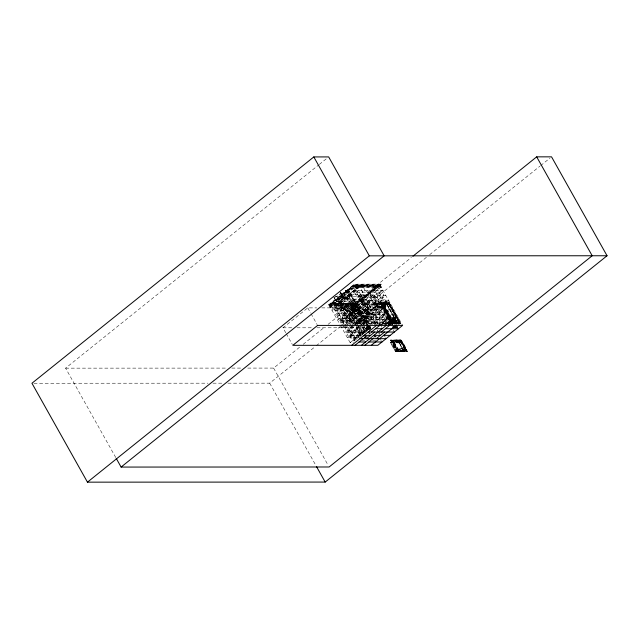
<?xml version="1.0" encoding="UTF-8"?>
<svg xmlns="http://www.w3.org/2000/svg" width="639" height="639" viewBox="0 0 639 639"><rect width="100%" height="100%" fill="white"/><g stroke="black" fill="none" stroke-linecap="round" stroke-linejoin="round"><path stroke-width="0.48" stroke-dasharray="3.19 2.4" d="M362.201 325.946L344.517 294.435L356.842 284.555L357.417 285.337L357.129 284.946M377.122 332.735L377.369 330.211L379.766 334.477M386.22 324.652L386.387 322.967L388.304 326.385M390.9 319.348L390.565 322.719L391.068 323.614M394.838 324.5L392.817 320.906L393.153 317.535L384.886 324.173M356.842 284.555L357.097 285.234M370.46 327.208L368.336 328.917L370.253 330.675M382.234 304.491L382.809 304.204L382.234 304.523L386.763 312.687L384.982 312.687L382.21 307.734L383.991 307.734M389.223 316.944C390.293 315.426 389.902 322.096 392.314 322.575M404.639 345.779L404.088 346.026L404.655 345.747L406.676 349.309L406.108 349.629L406.676 349.341M356.29 286.24C355.436 284.107 355.835 288.029 357.417 285.337M380.149 284.531L379.047 285.945L379.534 286.232L380.708 285.29L380.149 284.531L380.66 285.329M379.534 286.232L379.023 285.441M358.487 312.455L360.005 310.905A5.551 1.693 -29.3 0 0 356.434 310.083A5.551 1.693 -29.3 0 0 350.531 314.819A5.551 1.693 -29.3 0 0 356.155 313.997L358.487 312.455L364.789 323.669L367.042 321.856M115.747 457.524L65.601 368.152L318.549 165.046M319.332 164.423L327.112 158.176M285.777 332.815L282.965 327.799L307.766 307.886L316.744 307.886M345.691 291.2L349.038 290.897L348.662 291.2L345.691 291.2L345.443 290.745L348.79 290.441L368.759 325.978M328.542 304.867L353.726 284.651L380.173 284.643L381.435 286.887L356.25 307.103L329.804 307.111L328.542 304.867L354.988 304.859L380.173 284.643M328.821 305.091L353.998 284.874M330.906 303.813L353.455 285.705L377.817 285.697L355.396 304.028L330.906 303.813L355.268 303.805L377.817 285.697M331.026 304.036L353.575 285.929L377.945 285.921M355.675 303.645L332.368 303.429L353.415 286.536L358.751 286.759M332.496 303.653L353.543 286.759L376.722 286.751L360.108 286.528L339.189 303.653L360.108 286.528M329.804 307.111L354.98 286.895L381.435 286.887M332.368 303.429L337.576 303.429L358.623 286.528M353.83 299.379L340.307 310.242L337.528 305.298L348.806 296.248L369.741 333.558L364.486 337.783M360.564 294.427L358.311 296.24L361.091 301.185L363.343 299.379L359.286 292.135L361.538 290.33L364.318 295.274M363.535 294.427L342.736 294.435L345.515 299.379L366.315 299.371L364.062 301.185L343.255 301.193L340.483 296.248L361.283 296.24L363.535 294.427L371.866 309.268L369.614 311.073L348.806 311.081L344.541 303.485L342.28 305.298L345.06 310.242L347.312 308.429M350.579 305.226L346.905 298.389M247.74 368.088L273.612 368.08L300.074 346.825M303.19 344.325L324.979 326.833M328.095 324.332L411.372 257.461M355.228 303.948L378.152 285.545L355.356 304.18L330.563 303.964L355.356 304.18M354.964 305.083L380.149 284.866L381.347 284.643L380.964 284.123L356.985 284.187L357.137 285.106L380.916 285.098M355.284 305.154L380.085 285.242L353.934 285.25L329.133 305.162L356.37 305.226L329.205 305.298L354.014 285.385L380.165 285.377L343.079 315.187L345.851 320.131L382.937 290.322L356.786 290.33L331.984 310.242L358.136 310.234M340.803 320.139L343.055 318.326L344.573 321.026L342.32 322.831L339.788 318.326L365.939 318.318L361.882 311.081L364.142 309.268L367.145 314.62L384.382 314.612L389.934 324.508M368.999 302.031L371.251 300.218L372.769 302.918L370.508 304.723L367.984 300.218L365.732 302.031L367.241 304.731L369.494 302.918M227.907 383.176L269.682 383.16L315.49 346.378M316.273 345.747L340.339 326.425M341.114 325.802L426.532 257.221M429.64 254.721L539.899 166.196M540.674 165.565L549.987 158.089M347.84 321.026L363 308.829L365.748 311.081L356.73 318.318L353.982 316.073L346.849 316.073L355.867 308.837L363 308.829L365.748 311.081M349.621 321.018L360.899 311.968M341.825 327.783L344.078 325.97M344.828 325.363L366.626 307.862M345.108 326.569L343.606 327.783L342.216 325.307M346.61 325.363L368.407 307.862L365.636 302.918L340.835 322.831L341.753 324.484M366.634 311.081L368.895 309.268M347.488 326.569L345.987 327.775L344.597 325.307M363.399 313.781L365.652 311.968M375.676 303.988L382.625 303.892L375.676 303.988L377.066 306.456L381.195 303.142L388.584 303.126M357.145 320.131L359.406 318.318M367.433 311.968L365.181 313.773L367.952 318.725L370.213 316.912M392.011 323.438L400.709 323.134L388.72 301.776L380.029 302.079L392.011 323.438L400.333 323.438L388.344 302.079L360.084 302.031L361.594 304.731L378.831 304.723L381.611 309.667M349.86 326.569L348.359 327.775L351.138 332.727L359.533 325.962M352.872 324.157L379.302 302.91L377.793 300.218M393.297 323.614L381.435 302.503L388.903 302.351L381.627 302.351L392.466 322.352L400.006 322.136L392.314 322.16L389.902 324.013M352.401 325.97L350.14 327.775L352.92 332.719L361.187 326.082M353.151 325.363L381.084 302.91M368.152 313.773L370.404 311.968L366.115 304.324L363.863 306.129L368.152 313.773L352.105 313.781M352.113 326.689L344.597 332.727L365.061 332.719M354.933 324.428L369.406 312.806M379.893 304.412L386.731 304.412L388.424 303.054L399.143 322.16L397.458 323.518L390.621 323.518L379.893 304.412L381.587 303.054M381.986 302.958L392.506 321.896L399.271 321.832L388.672 302.95L386.707 304.635L397.178 323.294M392.202 323.286L380.213 301.928L388.536 301.928L400.517 323.286L390.645 323.294L380.173 304.635L382.05 303.126M380.9 304.499L382.402 303.293L388.64 303.293L387.138 304.499L380.9 304.499L392.162 324.508M364.158 318.318L384.446 302.023L376.123 287.183M354.022 326.569L346.378 332.727L349.158 337.672L353.287 334.349L351.506 334.349L347.376 337.672L359.43 337.664M356.714 324.428L371.187 312.806L373.959 317.759L369.829 321.074L368.04 321.074L372.178 317.759L389.415 317.751M383.64 304.3L388.728 304.148L383.64 304.3L390.9 317.256L395.996 317.096L390.9 317.256M358.934 325.962L356.682 327.775L359.453 332.719L361.714 330.906L359.398 326.793M383.935 306.233L387.961 302.998L383.903 306.456M360.204 325.419L388.216 302.91L399.319 322.695L397.067 324.5L393.153 317.535M380.173 304.635L387.114 304.723L388.616 303.517L373.655 303.533L375.173 306.233L385.868 306.225L384.351 303.533M361.938 325.483L390.006 302.91L363.855 302.918L339.045 322.839L365.196 322.823M380.101 312.806L377.849 314.62L380.62 319.564L382.873 317.751L379.35 311.481L377.569 311.481L380.349 316.425L382.13 316.425M363.216 327.775L364.725 326.569M370.732 323.669L372.984 321.856M367.697 326.561L353.91 337.672L356.227 341.793M370.197 324.572L390.996 307.854L392.777 307.854L371.978 324.572M369.478 326.561L355.691 337.672L356.618 339.317M369.693 326.928L350.148 342.616L353.415 342.616M356.067 339.301L354.286 339.301L348.734 329.404L350.515 329.404L356.067 339.301L354.19 340.803L333.246 303.493L339.253 303.277M356.322 326.904L360.484 334.317L362.265 334.317L366.403 331.002L364.621 331.002L362.305 326.88M375.964 324.508L378.224 322.703M377.753 324.173L386.02 317.535L390.141 320.906L384.582 325.467M377.857 325.594L393.768 312.798L395.549 312.798L380.772 324.692M383.871 322.695L381.611 324.508L378.839 319.564L381.092 317.751L384.974 324.668M381.315 325.467L384.758 322.695L385.517 324.045M385.509 324.149L388.416 321.808L390.645 321.808L387.737 324.149M392.721 320.49L397.626 320.49L392.721 320.49L391.915 319.053L397.003 318.901M392.817 320.906L388.312 324.524L388.648 321.153L391.044 325.427M392.642 321.273L391.14 322.479L381.171 304.723L382.673 303.517L392.642 321.273L398.584 321.273L397.083 322.479L390.533 322.575L387.753 317.631L389.542 317.631M391.116 322.711L392.618 321.505L398.856 321.497L397.354 322.703L387.138 304.499M389.047 324.516L392.522 321.784M392.466 322.352L381.627 302.351M373.527 337.664L375.285 336.29M378.783 333.438L381.044 331.625M388.432 325.714L398.329 317.743L396.547 317.743L388.153 324.508L375.532 302.023M391.268 324.308L393.336 322.647L391.459 324.356M391.427 324.516L393.68 322.703L394.686 324.5M392.546 324.221L395.549 321.808M392.498 324.356L394.567 322.695L395.325 324.045M395.725 324.308L397.793 322.647L391.411 322.799L392.322 324.412M395.916 324.356L399.055 321.784M399.271 321.832L388.6 303.014M397.658 325.459L401.1 322.695L374.949 322.703L372.697 324.508L369.925 319.564L387.162 319.564M390.501 340.204L400.98 339.9L407.41 351.37L407.035 351.666L396.931 351.674L390.501 340.204L400.98 339.9M392.098 340.483L397.386 350.587L392.098 340.483L401.164 340.475L406.452 350.579L397.051 350.547L391.875 341.33L400.845 341.25M404.16 351.754L398.992 342.536L400.677 341.178L405.853 350.396L404.16 351.754L395.541 351.754L390.373 342.536L392.066 341.178L400.861 341.138L405.981 350.068L400.933 341.074L392.386 341.138M397.123 351.522L390.693 340.06L400.789 340.052L407.227 351.514L395.565 351.53L390.645 342.76L392.522 341.25M391.372 342.624L392.873 341.418L400.901 341.418L399.399 342.624L391.372 342.624L396.036 350.947L404.064 350.939L405.565 349.733L397.49 349.629M391.643 342.847L393.153 341.641L400.877 341.641L399.375 342.847L391.643 342.847L396.06 350.715L403.792 350.715L405.294 349.509L400.925 341.865L393.201 341.985L400.925 341.865M390.373 342.536L400.988 342.272L394.111 342.432L397.642 348.726L404.519 348.574L397.642 348.726M401.164 340.475L391.835 340.691L397.466 350.523L406.524 350.523L400.98 340.627L391.915 340.635M390.645 342.76L398.968 342.76L400.933 341.074M396.06 350.715L397.642 349.509L393.153 341.641M396.036 350.947L397.546 349.733L392.873 341.418M395.565 351.53L397.442 350.02L405.981 350.068M395.541 351.754L397.234 350.396L406.716 350.372M396.931 351.674L407.41 351.37M405.765 350.02L403.888 351.53L398.968 342.76M362.768 323.246L365.021 321.441L366.411 323.909M357.137 285.106L357.568 284.651L357.185 284.139M380.964 284.123L380.604 284.882M356.81 284.842L357.361 284.89M353.663 285.026L380.636 284.938M378.152 285.545L353.575 285.929M353.615 285.777L378.28 285.769M381.092 287.039L354.949 287.047L330.139 306.968L356.29 306.952M345.443 290.745L348.415 290.745L367.297 324.468M346.793 298.485L352.704 298.389L356.37 305.226M339.061 303.429L355.548 303.421M328.853 304.939L355.308 304.931M346.034 306.137L366.834 306.129L369.086 304.324L348.287 304.332L351.594 310.242M321.736 307.878L383.863 307.854M351.067 309.276L371.866 309.268M364.374 309.675L381.731 309.548L380.221 306.848L369.526 306.856L371.035 309.556M354.357 311.968L370.404 311.968M386.635 312.806L366.906 312.87L365.388 310.171L376.083 310.171L377.601 312.87M363.168 313.374L337.017 313.382L334.237 308.437L360.388 308.429L357.616 303.477L339.78 303.485L359.286 338.247M361.251 313.493L371.954 313.485L373.464 316.185L362.768 316.193M351.115 315.906L349.333 315.914L350.843 318.605L352.632 318.605M357.121 316.808L367.816 316.808L369.334 319.508L358.631 319.508M355.356 316.92L370.804 316.912M396.619 318.158L390.82 318.158L382.745 303.773L388.696 303.653L373.472 303.685L374.981 306.385L385.676 306.377L384.167 303.685M368.551 318.725L353.095 318.725L355.875 323.669L371.323 323.669M391.915 319.053L396.819 319.045L397.626 320.49M359.414 320.962L365.316 320.874L368 325.938M341.306 321.026L356.754 321.018M383.12 321.369L384.902 321.369M373.583 321.856L358.128 321.864L354.373 315.187M364.693 323.246L362.137 323.246L364.398 321.441L366.954 321.441L368.336 323.909M386.164 323.622L388.392 323.622L383.767 319.348L386.755 324.668M379.486 324.269L381.275 324.269M367.441 326.809L371.179 326.809M282.965 327.799L291.943 327.799M296.935 327.799L311.896 327.791M316.88 327.791L367.976 327.767M365.692 328.19L367.473 328.19M358.183 328.502L356.394 328.502L359.174 333.446L360.955 333.446M370.788 328.614L365.188 328.614L367.497 332.735M369.486 329.341L366.682 329.341L367.441 330.69M367.313 330.906L346.857 330.914L344.541 326.793M365.356 332.655L362.553 332.663L363.311 334.005M368.895 333.558L370.764 333.558M360.747 335.858L349.629 335.858L352.401 340.811L355.204 340.803M361.219 335.978L358.415 335.978L359.933 338.678M374.486 336.585L376.459 336.617M364.102 337.664L365.971 337.664M361.658 340.803L365.396 340.803M372.585 340.803L376.77 340.795M397.562 349.509L405.294 349.509M65.601 368.152L226.837 368.096M231.813 368.088L242.764 368.088M33.939 383.248L208.01 383.184M212.987 383.176L223.93 383.176M404.255 344.996L403.68 345.308L404.255 344.996L402.235 341.402L401.667 341.713L402.235 341.402M385.637 324.532L381.515 321.161L383.911 325.427M380.628 324.093L379.254 322.967L381.659 327.24M379.957 285.018L402.618 325.387M388.72 302.503L399.822 322.288L392.122 322.312L381.403 303.206L388.232 303.206L398.96 322.312M388.536 304.3L395.805 317.248M386.236 302.023L383.456 297.079L357.305 297.087L354.533 292.143L380.684 292.127L377.905 287.183L353.543 287.191L374.478 324.508M387.114 304.723L397.083 322.479M386.731 304.412L397.458 323.518M379.175 295.266L381.954 300.21L379.694 302.023L376.922 297.079M383.823 304.156L391.092 317.104M392.098 318.901L392.905 320.339M382.402 303.293L392.618 321.505M380.405 301.776L392.386 323.134M391.3 322.703L392.314 324.508M400.605 340.204L407.035 351.666M382.082 307.862L384.854 312.806M387.633 317.751L390.405 322.695M400.493 341.33L405.661 350.547M400.797 342.424L404.327 348.718M393.217 330.004L394.351 332.024M399.399 342.624L404.064 350.939M388.025 322.695L388.784 324.045M399.375 342.847L403.792 350.715M375.788 303.892L377.098 306.233M370.852 295.274L368.08 290.33L365.827 292.135L368.599 297.079M394.303 342.28L397.833 348.574M366.099 295.274L368.879 300.218M373.168 307.862L375.94 312.806M378.711 317.751L381.491 322.703M390.876 339.908L397.314 351.37M363.847 297.087L366.618 302.031M370.908 309.675L373.687 314.62M376.459 319.564L379.239 324.508M378.088 324.428L376.243 321.129L374.334 321.257L376.179 324.548M384.566 335.97L385.325 337.32M376.115 321.249L378.887 326.202M355.795 285.385L358.567 290.33L333.766 310.242L330.994 305.298L342.264 296.248L345.044 301.193M361.283 296.24L369.614 311.073M374.462 321.129L376.307 324.428M353.726 284.651L354.98 286.895M353.806 285.026L375.996 324.564M368.032 311.968L374.965 324.332M380.437 339.285L381.187 340.635M363 308.829L371.674 324.372M365.268 316.129L370.82 326.018M369.302 324.308L367.457 321.018L358.535 321.018L360.388 324.316M369.725 326.385L370.652 328.031M359.038 307.527A5.551 1.693 -29.3 0 1 352.369 312.886A5.551 1.693 -29.3 0 1 351.138 310.203A5.551 1.693 -29.3 0 1 359.038 307.527L368.439 324.269M368.807 324.931L370.828 328.534M374.758 335.97L375.516 337.32M369.174 326.777L370.612 329.333M368.399 325.922L348.742 290.897L348.367 291.2L366.882 324.189M368.879 326.777L370.316 329.333M367.649 325.019L369.973 329.173M368.463 326.769L370.796 330.922M367.353 325.019L369.677 329.173M365.165 321.441L369.334 328.853M366.874 324.732L369.182 328.853M355.156 304.931L369.757 330.93M354.988 304.859L356.25 307.103M365.62 324.9L368.399 329.844M345.819 290.449L346.066 290.897M356.354 310.234L359.126 315.179M366.187 327.775L368.04 331.066M362.912 323.246L367.537 331.489M347.017 296.248L349.797 301.193M351.075 303.485L362.409 323.669M360.851 321.105L366.762 331.489M350.819 303.725L348.047 298.78L346.266 298.78L349.038 303.725M359.525 320.874L362.321 325.85M362.784 326.681L365.58 331.665M362.672 326.777L365.532 331.897M359.07 321.105L361.842 326.058M361.778 326.785L365.013 332.56M360.26 324.436L358.415 321.137L356.626 321.137L359.406 326.082M364.885 332.679L363.958 331.034L362.177 331.034L363.567 333.502M340.883 292.798L343.407 297.295A4.114 1.254 -29.3 0 1 338.462 301.265A4.114 1.254 -29.3 0 1 337.544 299.284A4.114 1.254 -29.3 0 1 343.407 297.295M353.982 316.073L359.605 326.106M359.997 326.785L364.949 335.611M365.085 335.858L366.003 337.504M340.787 292.854L343.439 297.574A4.01 1.222 -29.3 0 1 338.622 301.44A4.01 1.222 -29.3 0 1 337.735 299.507A4.01 1.222 -29.3 0 1 343.439 297.574M364.957 335.978L365.708 337.328M347.816 306.137L357.656 323.669M356.282 322.831L357.209 324.476M357.672 325.299L359.062 327.775M361.834 332.719L362.76 334.365M363.224 335.195L364.605 337.664M350.348 312.471L364.51 337.712M358.104 326.896L362.265 334.317M349.325 312.886L355.851 324.508M356.163 325.067L362.065 335.595M356.354 326.13L352.984 320.131L383.927 295.266L381.156 290.322L344.07 320.131L341.298 315.187L354.829 304.324L352.049 299.379L338.518 310.242L335.747 305.298L359.989 285.705L337.44 303.805M360.053 332.719L361.442 335.195M352.001 321.018L354.773 325.97M342.033 303.605L339.261 298.661L337.472 298.661L340.252 303.605M352.688 324.54L350.372 320.419L348.59 320.419L350.907 324.54M350.22 321.018L348.702 318.326L346.45 320.131L347.959 322.831M349.749 322.831L351.594 326.13M337.999 303.485L349.693 324.316M350.619 325.97L358.479 339.98M333.774 296.72L336.426 301.44M333.678 296.776L336.202 301.273M341.769 313.382L338.989 308.437L336.737 310.242L339.517 315.187M347.312 324.316L345.459 321.026L343.207 322.831L344.133 324.484M329.005 304.939L339.972 324.484M340.435 325.307L350.723 343.646M307.766 307.886L310.578 312.894M311.049 313.733L317.144 324.588M286.248 333.646L292.335 344.501M273.612 368.08L328.15 465.256M269.682 383.16L315.938 465.583M340.14 292.494A4.114 1.254 -29.3 0 1 339.892 294.483A4.114 1.254 -29.3 0 1 335.108 296.999M340.06 292.55A4.01 1.222 -29.3 0 1 339.828 294.491A4.01 1.222 -29.3 0 1 335.163 296.943M365.38 337.983A5.551 1.693 -29.3 0 1 367.377 336.386M384.271 308.054L384.822 307.806L384.311 308.006M391.236 320.458L391.787 320.211L391.236 320.458M362.329 285.377L360.077 287.191L362.856 292.135L365.109 290.33L362.329 285.377M359.565 295.274L334.756 315.195L360.907 315.179L385.716 295.266L359.565 295.274M361.347 295.274L336.545 315.195L339.317 320.139L364.118 300.218L361.347 295.274M345.531 308.429L343.279 310.242L346.05 315.187L348.303 313.374L345.531 308.429M359.773 299.379L357.521 301.185L360.3 306.137L362.553 304.324L359.773 299.379M352.065 308.429L349.813 310.242L352.592 315.187L354.845 313.374L352.065 308.429M374.614 290.322L372.361 292.135L375.141 297.079L377.393 295.266L374.614 290.322M362.337 300.218L337.536 320.139L363.687 320.131L388.488 300.21L362.337 300.218M350.092 313.374L347.832 315.187L350.611 320.131L352.864 318.326L350.092 313.374M372.641 295.274L370.38 297.079L373.16 302.023L375.412 300.218L372.641 295.274M368.008 302.918L365.756 304.731L368.535 309.675L370.788 307.862L368.008 302.918M374.55 302.918L372.297 304.723L375.069 309.667L377.322 307.862L374.55 302.918M351.011 330.914L348.758 332.727L351.538 337.672L353.79 335.858L351.011 330.914M373.559 312.806L371.307 314.62L374.087 319.564L376.339 317.751L373.559 312.806M379.702 307.862L377.449 309.667L380.221 314.62L382.473 312.806L379.702 307.862M357.552 330.914L355.3 332.719L358.072 337.672L360.324 335.858L357.552 330.914M390.82 318.038L389.319 319.244L395.261 319.244L396.771 318.038L390.82 318.038M390.948 318.262L389.447 319.468L395.389 319.468L396.891 318.262L390.948 318.262M347.528 292.023L345.747 292.023L348.519 296.967L350.3 296.967L347.528 292.023M369.638 293.82L367.856 293.828L370.628 298.772L372.417 298.772L369.638 293.82M374.67 296.959L372.888 296.959L375.66 301.904L377.441 301.904L374.67 296.959M361.37 300.466L359.589 300.466L362.361 305.41L364.15 305.41L361.37 300.466M353.079 301.912L351.298 301.912L354.07 306.864L355.851 306.856L353.079 301.912M366.403 303.597L364.621 303.597L367.393 308.541L369.174 308.541L366.403 303.597M375.189 303.717L373.408 303.717L376.179 308.661L377.968 308.661L375.189 303.717M339.78 305.418L337.999 305.418L340.771 310.362L342.552 310.362L339.78 305.418M345.563 306.017L343.782 306.017L346.554 310.961L348.343 310.961L345.563 306.017M375.077 307.742L373.288 307.742L376.067 312.687L377.849 312.687L375.077 307.742M344.812 308.549L343.023 308.549L345.803 313.501L347.584 313.501L344.812 308.549M351.346 308.549L349.565 308.549L352.337 313.493L354.126 313.493L351.346 308.549M353.599 308.669L351.817 308.669L353.327 311.369L355.108 311.369L353.599 308.669M357.369 309.556L355.58 309.556L358.359 314.5L360.14 314.5L357.369 309.556M366.922 310.354L365.141 310.354L367.912 315.299L369.693 315.299L366.922 310.354M375.724 314.372L373.935 314.38L376.714 319.324L378.496 319.324L375.724 314.372M384.51 314.492L382.729 314.492L385.501 319.436L387.282 319.436L384.51 314.492M375.221 314.795L373.44 314.795L376.211 319.748L377.992 319.748L375.221 314.795M345.332 315.307L343.55 315.307L345.06 318.006L346.841 318.006L345.332 315.307M365.676 315.283L363.895 315.283L366.674 320.227L368.455 320.227L365.676 315.283M349.102 316.193L347.312 316.193L350.092 321.145L351.873 321.137L349.102 316.193M338.494 301.217A4.01 1.222 -29.3 0 0 343.311 297.351A4.01 1.222 -29.3 0 0 337.608 299.284A4.01 1.222 -29.3 0 0 338.494 301.217M352.145 312.535A4.465 1.366 -29.3 0 0 358.136 308.278A4.465 1.366 -29.3 0 0 352.265 309.803A4.465 1.366 -29.3 0 0 352.145 312.535"/><path stroke-width="0.96" d="M116.234 458.387L121.106 467.069L384.175 255.84L328.67 156.922L313.813 156.93L31.95 383.248L87.455 482.157L325.187 482.07L607.05 255.752L551.545 156.843L536.688 156.843L412.93 256.215M87.455 482.157L369.318 255.84L607.05 255.752M351.666 345.316L376.467 325.403M354.933 345.316L363.2 338.678M371.467 332.04L379.734 325.395M366.466 338.67L374.734 332.032M361.466 345.308L386.276 325.395M364.741 345.308L373.008 338.67M381.275 332.032L389.542 325.395M376.275 338.67L384.542 332.032M371.275 345.308L393.824 327.2M394.015 327.048L396.076 325.395M375.604 328.718L382.138 328.718M385.405 328.71L398.48 328.71M368.2 332.04L394.351 332.024M364.062 335.355L370.604 335.355M373.871 335.355L380.413 335.347M383.68 335.347L390.213 335.347M359.933 338.678L386.084 338.67M359.062 341.993L365.604 341.993M368.871 341.993L381.946 341.985M121.106 467.069L329.125 466.989L592.193 255.76L536.688 156.843M313.813 156.93L369.318 255.84M316.425 466.454L325.187 482.07M317.607 325.419L292.806 345.34L377.817 345.308L402.618 325.387L317.607 325.419M392.825 327.048L397.578 327.048L392.825 327.048"/></g></svg>
